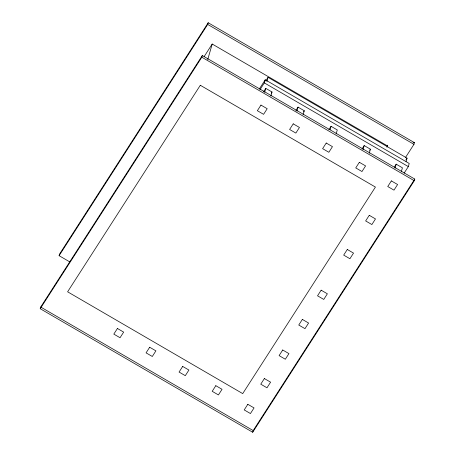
<?xml version="1.0" encoding="UTF-8"?>
<svg xmlns="http://www.w3.org/2000/svg" width="455" height="455" viewBox="0 0 455 455"><rect width="100%" height="100%" fill="white"/><g stroke="black" fill="none" stroke-linecap="round" stroke-linejoin="round"><path stroke-width="0.68" d="M40.222 308.717L40.7 307.045L202.304 55.538L414.778 179.071L414.3 180.743L252.696 432.25L40.222 308.717L201.821 57.211L202.304 55.538M69.541 261.756L59.105 255.693L59.588 254.021L208.191 22.75L414.437 142.66L413.953 144.332L405.507 157.481M59.105 255.693L207.707 24.422L208.191 22.75M207.719 59.599L212.206 44.061M260.214 89.328L264.344 82.895L265.248 79.773L409.221 163.476L408.323 166.604L404.103 173.167M266.886 81.428L268.063 77.339L407.06 158.147L406.076 161.553M264.634 92.382L265.788 88.372L272.016 91.99L270.861 96.005M296.893 111.139L298.048 107.124L304.276 110.747L303.115 114.757M330.085 129.658L331.052 126.314L337.28 129.937L336.12 133.946M252.696 432.25L253.179 430.578L414.778 179.071M363.022 149.587L364.182 145.577L370.41 149.194L369.25 153.21M386.926 147.221L387.512 145.196M395.031 168.196L396.191 164.181L402.419 167.804L401.259 171.819M204.158 56.568L212.212 44.033L387.324 145.839M259.236 89.123L265.248 79.773M265.794 80.871L268.063 77.339M263.621 91.745L265.788 88.372M271.294 93.116L272.016 91.99M295.881 110.497L298.048 107.124M303.553 111.867L304.276 110.747M328.885 129.686L331.052 126.314M362.015 148.95L364.182 145.577M369.688 150.321L370.41 149.194M394.383 166.996L396.191 164.181M405.905 159.944L407.06 158.147M413.043 142.569L414.437 142.66M207.707 24.422L413.953 144.332M264.344 82.895L408.323 166.604M201.821 57.211L414.3 180.743M40.7 307.045L253.179 430.578M200.314 85.267L67.607 291.803L242.714 393.609L375.421 187.073L200.314 85.267M117.424 328.487L113.813 334.107L120.04 337.729L123.652 332.11L117.424 328.487M260.965 105.088L257.354 110.707L263.582 114.33L267.193 108.711L260.965 105.088M149.678 347.239L146.066 352.864L152.294 356.481L155.906 350.862L149.678 347.239M293.225 123.845L289.613 129.465L295.841 133.082L299.453 127.463L293.225 123.845M182.682 366.429L179.071 372.053L185.299 375.671L188.91 370.051L182.682 366.429M326.229 143.029L322.618 148.654L328.846 152.271L332.457 146.652L326.229 143.029M215.812 385.692L212.201 391.311L218.428 394.934L222.04 389.309L215.812 385.692M359.359 162.293L355.747 167.912L361.97 171.535L365.587 165.91L359.359 162.293M247.821 404.302L244.21 409.921L250.438 413.544L254.049 407.919L247.821 404.302M264.366 378.554L260.755 384.174L266.983 387.796L270.594 382.172L264.366 378.554M282.714 349.997L279.103 355.617L285.33 359.24L288.942 353.615L282.714 349.997M302.365 319.416L298.753 325.035L304.981 328.658L308.592 323.039L302.365 319.416M321.145 290.182L317.533 295.807L323.761 299.424L327.373 293.805L321.145 290.182M347.296 249.482L343.684 255.107L349.912 258.724L353.524 253.105L347.296 249.482M369.261 215.306L365.649 220.925L371.877 224.548L375.489 218.923L369.261 215.306M391.363 180.902L387.751 186.522L393.979 190.144L397.59 184.52L391.363 180.902"/></g></svg>
